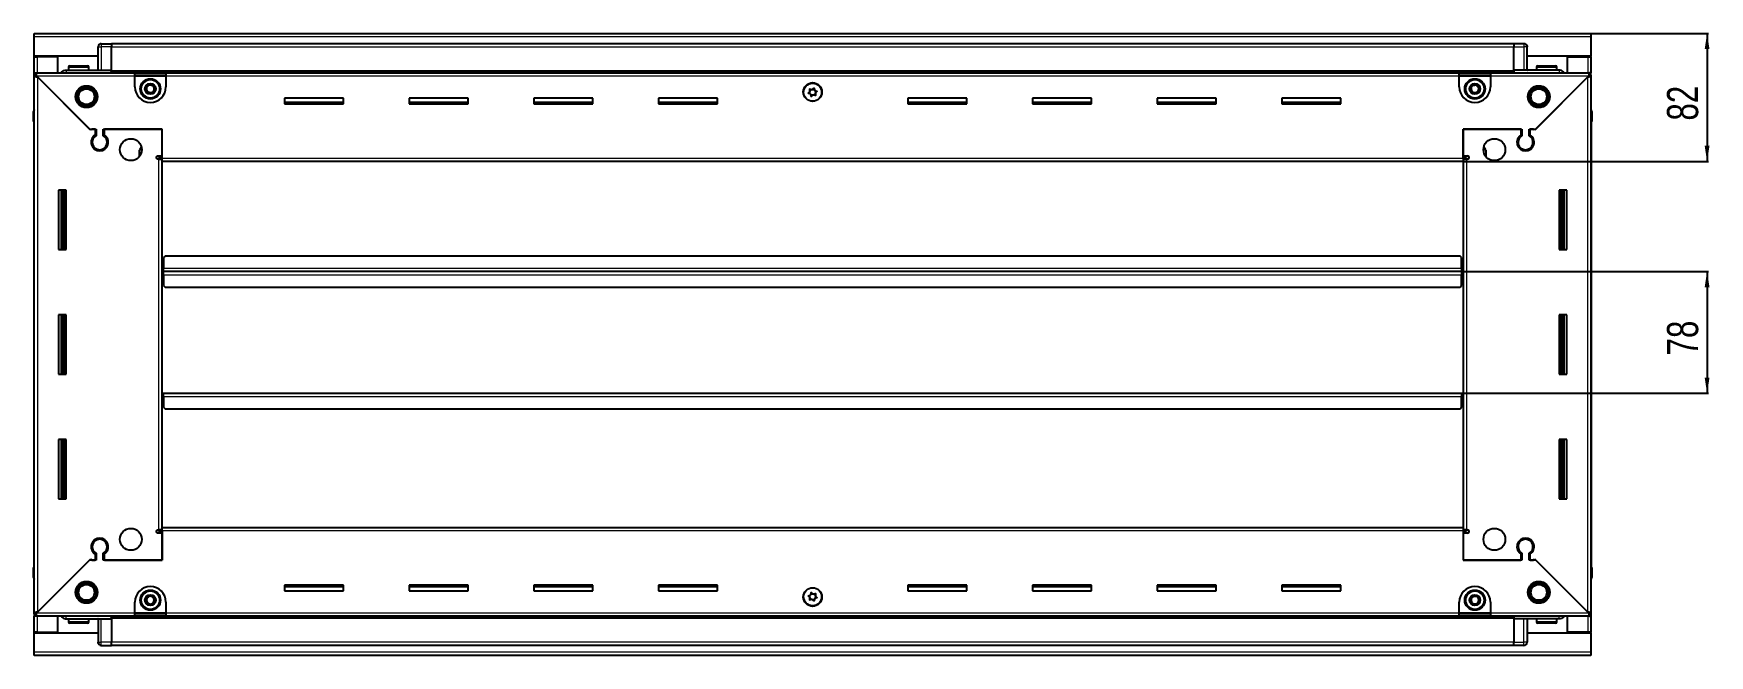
# Model space of a CAD drawing. Header units: millimetres. Extents: x 1415 to 5308, y -619 to 1524.
# Drawn here: x 4233 to 5308, y 977 to 1376 of the extents above; entities that cross this region are included whole.
import ezdxf

# ---------------------------------------------------------------- set-up
doc = ezdxf.new("R2010")
doc.units = ezdxf.units.MM
doc.layers.add('FORMAT', color=7, linetype='Continuous')
doc.styles.add('SLDTEXTSTYLE0', font='TXT', dxfattribs={"width": 0.75})
doc.dimstyles.new('SLDDIMSTYLE0', dxfattribs={"dimtxt": 20, "dimasz": 10, "dimexe": 0, "dimexo": 0.0625, "dimgap": 5, "dimtad": 2, "dimdec": 1, "dimrnd": 1e-09, "dimzin": 12, "dimdsep": 46, "dimtxsty": 'SLDTEXTSTYLE0', "dimsah": 1, "dimcen": 0.09, "dimadec": 0, "dimazin": 3, "dimtfac": 1, "dimtofl": 0, "dimtmove": 0, "dimatfit": 3, "dimfxl": 0, "dimfrac": 2, "dimtolj": 1, "dimtzin": 12, "dimarcsym": 0})

# ---------------------------------------------------------------- blocks, each defined once
blk = doc.blocks.new('_D_6')
at = {"layer": 'FORMAT'}
for p, q in [((5232.2, 1375.8), (5307.7, 1375.8)), ((5306.7, 1375.8), (5306.7, 1293.8)), ((5150.2, 1293.8), (5307.7, 1293.8))]:
    blk.add_line(p, q, dxfattribs=at)
for points in [[(5306.7, 1375.8), (5305.2, 1365.8), (5308.3, 1365.8)], [(5306.7, 1293.8), (5308.3, 1303.8), (5305.2, 1303.8)]]:
    blk.add_solid(points, dxfattribs=at)
at = {"layer": 'FORMAT', "insert": (5281, 1320), "char_height": 20, "attachment_point": 1, "rotation": 90, "style": 'SLDTEXTSTYLE0'}
blk.add_mtext('82', dxfattribs=at)
blk = doc.blocks.new('_D_7')
at = {"layer": 'FORMAT'}
for p, q in [((5149.2, 1223.1), (5307.7, 1223.1)), ((5306.7, 1223.1), (5306.7, 1145.1)), ((5149.2, 1145.1), (5307.7, 1145.1))]:
    blk.add_line(p, q, dxfattribs=at)
for points in [[(5306.7, 1223.1), (5305.2, 1213.1), (5308.3, 1213.1)], [(5306.7, 1145.1), (5308.3, 1155.1), (5305.2, 1155.1)]]:
    blk.add_solid(points, dxfattribs=at)
at = {"layer": 'FORMAT', "insert": (5281, 1169.3), "char_height": 20, "attachment_point": 1, "rotation": 90, "style": 'SLDTEXTSTYLE0'}
blk.add_mtext('78', dxfattribs=at)

msp = doc.modelspace()

# ---------------------------------------------------------------- linework, layer by layer
at = {"color": 7, "linetype": 'Continuous', "lineweight": 25}
for p, q in [((4233.23, 1373.72), (4233.23, 1375.82)), ((4233.23, 1375.82), (5232.23, 1375.82)), ((4233.23, 1361.32), (4233.23, 1373.72)), ((4274.23, 1352.32), (4274.23, 1367.32)), ((4274.91, 1368.82), (4274.91, 1368.82)), ((4276.23, 1369.32), (4282.73, 1369.32)), ((4276.23, 1369.32), (4282.73, 1369.32)), ((4282.73, 1369.32), (4282.73, 1369.32)), ((4282.73, 1369.32), (4282.73, 1369.32)), ((4282.73, 1369.32), (4282.73, 1367.32)), ((5182.73, 1369.17), (4282.73, 1369.17)), ((4282.73, 1352.32), (4282.73, 1367.32)), ((5182.73, 1369.32), (5182.73, 1369.32)), ((5189.23, 1369.32), (5182.73, 1369.32)), ((5189.23, 1369.32), (5182.73, 1369.32)), ((5182.73, 1369.32), (5182.73, 1367.32)), ((5182.73, 1352.32), (5182.73, 1367.32)), ((5191.23, 1367.32), (5191.23, 1367.32)), ((5191.23, 1352.32), (5191.23, 1367.32)), ((5232.23, 1375.82), (5232.23, 1373.72)), ((5232.23, 1373.72), (5232.23, 1361.32)), ((4274.23, 1361.32), (4233.23, 1361.32)), ((4233.23, 1360.82), (4233.23, 1361.32)), ((4233.23, 1360.82), (4235.33, 1360.82)), ((4233.23, 1350.57), (4233.23, 1360.82)), ((4234.73, 1360.82), (4234.73, 1361.32)), ((4248.23, 1360.82), (4235.33, 1360.82)), ((4248.23, 1350.57), (4248.23, 1360.82)), ((5232.23, 1361.32), (5191.23, 1361.32)), ((5217.23, 1350.57), (5217.23, 1360.82)), ((5217.23, 1360.82), (5230.13, 1360.82)), ((5230.13, 1360.82), (5232.23, 1360.82)), ((5230.73, 1360.82), (5230.73, 1361.32)), ((5232.23, 1360.82), (5232.23, 1361.32)), ((5232.23, 1360.82), (5232.23, 1350.57)), ((4233.23, 1349.07), (4233.23, 1350.57)), ((4233.23, 1350.57), (4234.23, 1350.57)), ((4233.23, 1348.57), (4233.23, 1349.07)), ((4233.23, 1349.07), (4234.23, 1349.07)), ((4233.23, 1004.07), (4233.23, 1348.57)), ((4234.73, 1348.57), (4233.23, 1348.57)), ((4234.23, 1350.57), (4297.73, 1350.57)), ((4234.23, 1349.07), (4234.23, 1350.57)), ((4234.83, 1348.47), (4268.73, 1314.57)), ((4269.43, 1313.87), (4235.33, 1347.97)), ((4253.73, 1352.32), (4282.73, 1352.32)), ((4255.23, 1354.22), (4255.23, 1352.32)), ((4256.03, 1355.02), (4267.43, 1355.02)), ((4268.23, 1352.32), (4268.23, 1354.22)), ((4282.66, 1350.57), (4282.73, 1352.29)), ((4282.73, 1352.32), (4282.73, 1351.82)), ((4282.73, 1351.17), (5182.73, 1351.17)), ((4297.73, 1348.47), (4297.73, 1350.57)), ((4297.73, 1350.57), (4317.73, 1350.57)), ((4297.73, 1349.07), (4317.73, 1349.07)), ((4297.73, 1341.57), (4297.73, 1348.47)), ((4317.73, 1350.57), (5147.73, 1350.57)), ((4317.73, 1350.57), (4317.73, 1348.47)), ((4317.73, 1348.47), (4317.73, 1341.57)), ((5147.73, 1348.47), (5147.73, 1350.57)), ((5147.73, 1350.57), (5167.73, 1350.57)), ((5147.73, 1349.07), (5167.73, 1349.07)), ((5147.73, 1341.57), (5147.73, 1348.47)), ((5167.73, 1350.57), (5167.73, 1348.47)), ((5167.73, 1350.57), (5231.23, 1350.57)), ((5167.73, 1348.47), (5167.73, 1341.57)), ((5211.73, 1352.32), (5182.73, 1352.32)), ((5182.73, 1352.32), (5182.73, 1351.82)), ((5182.73, 1352.29), (5182.81, 1350.57)), ((5230.13, 1347.97), (5196.03, 1313.87)), ((5196.73, 1314.57), (5230.63, 1348.47)), ((5197.23, 1354.22), (5197.23, 1352.32)), ((5198.03, 1355.02), (5209.43, 1355.02)), ((5210.23, 1352.32), (5210.23, 1354.22)), ((5230.73, 1348.57), (5232.23, 1348.57)), ((5231.23, 1349.07), (5231.23, 1350.57)), ((5231.23, 1350.57), (5232.23, 1350.57)), ((5231.23, 1349.07), (5232.23, 1349.07)), ((5232.23, 1349.07), (5232.23, 1350.57)), ((5232.23, 1349.07), (5232.23, 1348.57)), ((5232.23, 1348.57), (5232.23, 1004.07)), ((4431.73, 1334.32), (4393.73, 1334.32)), ((4393.73, 1334.32), (4393.73, 1330.82)), ((4431.73, 1330.82), (4431.73, 1334.32)), ((4511.73, 1334.32), (4473.73, 1334.32)), ((4473.73, 1334.32), (4473.73, 1330.82)), ((4511.73, 1330.82), (4511.73, 1334.32)), ((4591.73, 1334.32), (4553.73, 1334.32)), ((4553.73, 1334.32), (4553.73, 1330.82)), ((4591.73, 1330.82), (4591.73, 1334.32)), ((4671.73, 1334.32), (4633.73, 1334.32)), ((4633.73, 1334.32), (4633.73, 1330.82)), ((4671.73, 1330.82), (4671.73, 1334.32)), ((4831.73, 1334.32), (4793.73, 1334.32)), ((4793.73, 1334.32), (4793.73, 1330.82)), ((4831.73, 1330.82), (4831.73, 1334.32)), ((4911.73, 1334.32), (4873.73, 1334.32)), ((4873.73, 1334.32), (4873.73, 1330.82)), ((4911.73, 1330.82), (4911.73, 1334.32)), ((4991.73, 1334.32), (4953.73, 1334.32)), ((4953.73, 1334.32), (4953.73, 1330.82)), ((4991.73, 1330.82), (4991.73, 1334.32)), ((5071.73, 1334.32), (5033.73, 1334.32)), ((5033.73, 1334.32), (5033.73, 1330.82)), ((5071.73, 1330.82), (5071.73, 1334.32)), ((4232.73, 1325.82), (4232.73, 1319.32)), ((4232.73, 1319.32), (4232.73, 1325.82)), ((4431.73, 1331.57), (4393.73, 1331.57)), ((4393.73, 1330.82), (4431.73, 1330.82)), ((4511.73, 1331.57), (4473.73, 1331.57)), ((4473.73, 1330.82), (4511.73, 1330.82)), ((4591.73, 1331.57), (4553.73, 1331.57)), ((4553.73, 1330.82), (4591.73, 1330.82)), ((4671.73, 1331.57), (4633.73, 1331.57)), ((4633.73, 1330.82), (4671.73, 1330.82)), ((4831.73, 1331.57), (4793.73, 1331.57)), ((4793.73, 1330.82), (4831.73, 1330.82)), ((4911.73, 1331.57), (4873.73, 1331.57)), ((4873.73, 1330.82), (4911.73, 1330.82)), ((4991.73, 1331.57), (4953.73, 1331.57)), ((4953.73, 1330.82), (4991.73, 1330.82)), ((5071.73, 1331.57), (5033.73, 1331.57)), ((5033.73, 1330.82), (5071.73, 1330.82)), ((5232.23, 1327.15), (5232.23, 1327.15)), ((5232.73, 1325.82), (5232.73, 1319.32)), ((5232.73, 1319.32), (5232.73, 1325.82)), ((4232.73, 1319.32), (4232.73, 1319.32)), ((4233.23, 1319.32), (4232.73, 1319.32)), ((4232.88, 1319.32), (4232.88, 1033.32)), ((4268.73, 1314.57), (4272.93, 1314.57)), ((4270.13, 1314.57), (4269.43, 1313.87)), ((4272.23, 1314.57), (4270.13, 1314.57)), ((4272.23, 1314.57), (4272.23, 1310.68)), ((4272.93, 1314.57), (4272.93, 1310.29)), ((4277.53, 1314.57), (4315.23, 1314.57)), ((4277.53, 1310.29), (4277.53, 1314.57)), ((4278.23, 1310.68), (4278.23, 1314.57)), ((4315.23, 1314.57), (4278.23, 1314.57)), ((4315.23, 1297.32), (4315.23, 1314.57)), ((4315.23, 1295.92), (4315.23, 1314.57)), ((5150.23, 1314.57), (5150.23, 1297.32)), ((5187.23, 1314.57), (5150.23, 1314.57)), ((5150.23, 1314.57), (5187.93, 1314.57)), ((5150.23, 1295.92), (5150.23, 1314.57)), ((5187.23, 1314.57), (5187.23, 1310.68)), ((5187.93, 1314.57), (5187.93, 1310.29)), ((5192.53, 1314.57), (5196.73, 1314.57)), ((5192.53, 1310.29), (5192.53, 1314.57)), ((5195.33, 1314.57), (5193.23, 1314.57)), ((5193.23, 1310.68), (5193.23, 1314.57)), ((5196.03, 1313.87), (5195.33, 1314.57)), ((5232.23, 1319.32), (5232.73, 1319.32)), ((5232.58, 1033.32), (5232.58, 1319.32)), ((5232.73, 1319.32), (5232.73, 1319.32)), ((5232.73, 1319.32), (5232.73, 1319.32)), ((4273.23, 1301.71), (4273.23, 1300.95)), ((4301.97, 1303.22), (4300.73, 1301.07)), ((5164.73, 1301.07), (5163.49, 1303.22)), ((5192.23, 1301.71), (5192.23, 1300.95)), ((4300.73, 1296.99), (4300.73, 1301.07)), ((4312.38, 1297.32), (4315.23, 1297.32)), ((4313.13, 1295.32), (4312.38, 1295.32)), ((4313.13, 1295.32), (4315.23, 1295.32)), ((4315.23, 1296.32), (4313.23, 1296.32)), ((4313.23, 1296.32), (4313.23, 1295.32)), ((4315.23, 1293.82), (4315.23, 1295.92)), ((4315.23, 1058.82), (4315.23, 1293.82)), ((5150.23, 1293.82), (4315.23, 1293.82)), ((5150.23, 1297.32), (5153.08, 1297.32)), ((5152.23, 1296.32), (5150.23, 1296.32)), ((5150.23, 1295.92), (5150.23, 1293.82)), ((5150.23, 1295.32), (5152.33, 1295.32)), ((5150.23, 1293.82), (5150.23, 1058.82)), ((5152.23, 1295.32), (5152.23, 1296.32)), ((5153.08, 1295.32), (5152.33, 1295.32)), ((5164.73, 1301.07), (5164.73, 1296.99)), ((4253.73, 1275.32), (4248.73, 1275.32)), ((4248.73, 1275.32), (4248.73, 1237.32)), ((4250.88, 1237.32), (4250.88, 1275.32)), ((4252.68, 1237.32), (4252.68, 1275.32)), ((4252.71, 1237.32), (4252.71, 1275.32)), ((4253.73, 1237.32), (4253.73, 1275.32)), ((5211.73, 1275.32), (5211.73, 1237.32)), ((5216.73, 1275.32), (5211.73, 1275.32)), ((5212.76, 1275.32), (5212.76, 1237.32)), ((5212.79, 1275.32), (5212.79, 1237.32)), ((5214.58, 1275.32), (5214.58, 1237.32)), ((5216.73, 1237.32), (5216.73, 1275.32)), ((4248.73, 1237.32), (4253.73, 1237.32)), ((5211.73, 1237.32), (5216.73, 1237.32)), ((4317.23, 1233.07), (4316.23, 1232.07)), ((4316.23, 1232.07), (4316.23, 1225.17)), ((5148.23, 1233.07), (4317.23, 1233.07)), ((5149.23, 1232.07), (5148.23, 1233.07)), ((5149.23, 1225.17), (5149.23, 1232.07)), ((4315.98, 1223.07), (4315.23, 1223.07)), ((4316.23, 1225.92), (4315.98, 1225.92)), ((4315.98, 1225.92), (4315.98, 1223.07)), ((4315.98, 1223.07), (4315.98, 1220.22)), ((4315.98, 1220.22), (4316.23, 1220.22)), ((4316.23, 1223.07), (4316.23, 1225.17)), ((4316.23, 1220.97), (4316.23, 1223.07)), ((5149.23, 1223.07), (4316.23, 1223.07)), ((4316.23, 1220.97), (4316.23, 1214.07)), ((5149.48, 1225.92), (5149.23, 1225.92)), ((5149.23, 1225.17), (5149.23, 1223.07)), ((5149.23, 1223.07), (5149.23, 1220.97)), ((5149.23, 1214.07), (5149.23, 1220.97)), ((5149.23, 1220.22), (5149.48, 1220.22)), ((5149.48, 1223.07), (5149.48, 1225.92)), ((5149.48, 1220.22), (5149.48, 1223.07)), ((5150.23, 1223.07), (5149.48, 1223.07)), ((4316.23, 1214.07), (4317.23, 1213.07)), ((4317.23, 1213.07), (5148.23, 1213.07)), ((5148.23, 1213.07), (5149.23, 1214.07)), ((4253.73, 1195.32), (4248.73, 1195.32)), ((4248.73, 1195.32), (4248.73, 1157.32)), ((4250.88, 1157.32), (4250.88, 1195.32)), ((4252.68, 1157.32), (4252.68, 1195.32)), ((4252.71, 1157.32), (4252.71, 1195.32)), ((4253.73, 1157.32), (4253.73, 1195.32)), ((5211.73, 1195.32), (5211.73, 1157.32)), ((5216.73, 1195.32), (5211.73, 1195.32)), ((5212.76, 1195.32), (5212.76, 1157.32)), ((5212.79, 1195.32), (5212.79, 1157.32)), ((5214.58, 1195.32), (5214.58, 1157.32)), ((5216.73, 1157.32), (5216.73, 1195.32)), ((4248.73, 1157.32), (4253.73, 1157.32)), ((5211.73, 1157.32), (5216.73, 1157.32)), ((4315.23, 1145.12), (4315.98, 1145.12)), ((4315.98, 1145.12), (4315.98, 1142.27)), ((4315.98, 1142.27), (4316.23, 1142.27)), ((4316.23, 1145.12), (5149.23, 1145.12)), ((4316.23, 1143.02), (4316.23, 1145.12)), ((4316.23, 1143.02), (4316.23, 1136.12)), ((5149.23, 1145.12), (5149.23, 1143.02)), ((5149.23, 1136.12), (5149.23, 1143.02)), ((5149.23, 1142.27), (5149.48, 1142.27)), ((5149.48, 1142.27), (5149.48, 1145.12)), ((5149.48, 1145.12), (5150.23, 1145.12)), ((4316.23, 1136.12), (4317.23, 1135.12)), ((4317.23, 1135.12), (5148.23, 1135.12)), ((5148.23, 1135.12), (5149.23, 1136.12)), ((4253.73, 1115.32), (4248.73, 1115.32)), ((4248.73, 1115.32), (4248.73, 1077.32)), ((4250.88, 1077.32), (4250.88, 1115.32)), ((4252.68, 1077.32), (4252.68, 1115.32)), ((4252.71, 1077.32), (4252.71, 1115.32)), ((4253.73, 1077.32), (4253.73, 1115.32)), ((5211.73, 1115.32), (5211.73, 1077.32)), ((5216.73, 1115.32), (5211.73, 1115.32)), ((5212.76, 1115.32), (5212.76, 1077.32)), ((5212.79, 1115.32), (5212.79, 1077.32)), ((5214.58, 1115.32), (5214.58, 1077.32)), ((5216.73, 1077.32), (5216.73, 1115.32)), ((4248.73, 1077.32), (4253.73, 1077.32)), ((5211.73, 1077.32), (5216.73, 1077.32)), ((4312.38, 1057.32), (4313.13, 1057.32)), ((4315.23, 1055.32), (4312.38, 1055.32)), ((4315.23, 1057.32), (4313.13, 1057.32)), ((4313.23, 1057.32), (4313.23, 1056.32)), ((4313.23, 1056.32), (4315.23, 1056.32)), ((4315.23, 1056.72), (4315.23, 1058.82)), ((4315.23, 1058.82), (5150.23, 1058.82)), ((4315.23, 1056.72), (4315.23, 1038.07)), ((4315.23, 1038.07), (4315.23, 1055.32)), ((5150.23, 1058.82), (5150.23, 1056.72)), ((5152.33, 1057.32), (5150.23, 1057.32)), ((5150.23, 1056.72), (5150.23, 1038.07)), ((5150.23, 1056.32), (5152.23, 1056.32)), ((5150.23, 1055.32), (5150.23, 1038.07)), ((5153.08, 1055.32), (5150.23, 1055.32)), ((5152.23, 1056.32), (5152.23, 1057.32)), ((5152.33, 1057.32), (5153.08, 1057.32)), ((4273.23, 1051.7), (4273.23, 1050.94)), ((5192.23, 1051.7), (5192.23, 1050.94)), ((4232.73, 1033.32), (4232.73, 1033.32)), ((4232.73, 1026.82), (4232.73, 1033.32)), ((4232.73, 1033.32), (4232.73, 1033.32)), ((4232.73, 1033.32), (4232.73, 1026.82)), ((4233.23, 1033.32), (4232.73, 1033.32)), ((4268.73, 1038.07), (4234.83, 1004.17)), ((4235.33, 1004.67), (4269.43, 1038.77)), ((4272.93, 1038.07), (4268.73, 1038.07)), ((4269.43, 1038.77), (4270.13, 1038.07)), ((4270.13, 1038.07), (4272.23, 1038.07)), ((4272.23, 1041.96), (4272.23, 1038.07)), ((4272.93, 1042.36), (4272.93, 1038.07)), ((4277.53, 1038.07), (4277.53, 1042.36)), ((4315.23, 1038.07), (4277.53, 1038.07)), ((4278.23, 1038.07), (4278.23, 1041.96)), ((4278.23, 1038.07), (4315.23, 1038.07)), ((5150.23, 1038.07), (5187.23, 1038.07)), ((5187.93, 1038.07), (5150.23, 1038.07)), ((5187.23, 1041.96), (5187.23, 1038.07)), ((5187.93, 1042.36), (5187.93, 1038.07)), ((5192.53, 1038.07), (5192.53, 1042.36)), ((5196.73, 1038.07), (5192.53, 1038.07)), ((5193.23, 1038.07), (5193.23, 1041.96)), ((5193.23, 1038.07), (5195.33, 1038.07)), ((5195.33, 1038.07), (5196.03, 1038.77)), ((5196.03, 1038.77), (5230.13, 1004.67)), ((5230.63, 1004.17), (5196.73, 1038.07)), ((5232.23, 1033.32), (5232.73, 1033.32)), ((5232.73, 1033.32), (5232.73, 1033.32)), ((5232.73, 1026.82), (5232.73, 1033.32)), ((5232.73, 1033.32), (5232.73, 1026.82)), ((4233.23, 1025.5), (4233.23, 1025.5)), ((4431.73, 1021.82), (4393.73, 1021.82)), ((4393.73, 1021.82), (4393.73, 1018.32)), ((4431.73, 1018.32), (4431.73, 1021.82)), ((4511.73, 1021.82), (4473.73, 1021.82)), ((4473.73, 1021.82), (4473.73, 1018.32)), ((4511.73, 1018.32), (4511.73, 1021.82)), ((4591.73, 1021.82), (4553.73, 1021.82)), ((4553.73, 1021.82), (4553.73, 1018.32)), ((4591.73, 1018.32), (4591.73, 1021.82)), ((4671.73, 1021.82), (4633.73, 1021.82)), ((4633.73, 1021.82), (4633.73, 1018.32)), ((4671.73, 1018.32), (4671.73, 1021.82)), ((4831.73, 1021.82), (4793.73, 1021.82)), ((4793.73, 1021.82), (4793.73, 1018.32)), ((4831.73, 1018.32), (4831.73, 1021.82)), ((4911.73, 1021.82), (4873.73, 1021.82)), ((4873.73, 1021.82), (4873.73, 1018.32)), ((4911.73, 1018.32), (4911.73, 1021.82)), ((4991.73, 1021.82), (4953.73, 1021.82)), ((4953.73, 1021.82), (4953.73, 1018.32)), ((4991.73, 1018.32), (4991.73, 1021.82)), ((5071.73, 1021.82), (5033.73, 1021.82)), ((5033.73, 1021.82), (5033.73, 1018.32)), ((5071.73, 1018.32), (5071.73, 1021.82)), ((4297.73, 1004.17), (4297.73, 1011.07)), ((4317.73, 1011.07), (4317.73, 1004.17)), ((4393.73, 1021.07), (4431.73, 1021.07)), ((4393.73, 1018.32), (4431.73, 1018.32)), ((4473.73, 1021.07), (4511.73, 1021.07)), ((4473.73, 1018.32), (4511.73, 1018.32)), ((4553.73, 1021.07), (4591.73, 1021.07)), ((4553.73, 1018.32), (4591.73, 1018.32)), ((4633.73, 1021.07), (4671.73, 1021.07)), ((4633.73, 1018.32), (4671.73, 1018.32)), ((4793.73, 1021.07), (4831.73, 1021.07)), ((4793.73, 1018.32), (4831.73, 1018.32)), ((4873.73, 1021.07), (4911.73, 1021.07)), ((4873.73, 1018.32), (4911.73, 1018.32)), ((4953.73, 1021.07), (4991.73, 1021.07)), ((4953.73, 1018.32), (4991.73, 1018.32)), ((5033.73, 1021.07), (5071.73, 1021.07)), ((5033.73, 1018.32), (5071.73, 1018.32)), ((5147.73, 1004.17), (5147.73, 1011.07)), ((5167.73, 1011.07), (5167.73, 1004.17)), ((4233.23, 1003.57), (4233.23, 1004.07)), ((4234.73, 1004.07), (4233.23, 1004.07)), ((4233.23, 1003.57), (4233.23, 1002.07)), ((4234.23, 1003.57), (4233.23, 1003.57)), ((4233.23, 991.82), (4233.23, 1002.07)), ((4234.23, 1002.07), (4233.23, 1002.07)), ((4234.23, 1003.57), (4234.23, 1002.07)), ((4297.73, 1002.07), (4234.23, 1002.07)), ((4248.23, 991.82), (4248.23, 1002.07)), ((4253.73, 1000.32), (4282.73, 1000.32)), ((4255.23, 1000.32), (4255.23, 998.42)), ((4268.23, 998.42), (4268.23, 1000.32)), ((4274.23, 1000.32), (4274.23, 985.32)), ((4282.73, 1000.36), (4282.66, 1002.07)), ((5182.73, 1001.47), (4282.73, 1001.47)), ((4282.73, 1000.32), (4282.73, 1000.82)), ((4282.73, 1000.32), (4282.73, 985.32)), ((4297.73, 1002.07), (4297.73, 1004.17)), ((4317.73, 1003.57), (4297.73, 1003.57)), ((4317.73, 1002.07), (4297.73, 1002.07)), ((4317.73, 1004.17), (4317.73, 1002.07)), ((5147.73, 1002.07), (4317.73, 1002.07)), ((5147.73, 1002.07), (5147.73, 1004.17)), ((5167.73, 1003.57), (5147.73, 1003.57)), ((5167.73, 1002.07), (5147.73, 1002.07)), ((5167.73, 1004.17), (5167.73, 1002.07)), ((5231.23, 1002.07), (5167.73, 1002.07)), ((5182.81, 1002.07), (5182.73, 1000.36)), ((5182.73, 1000.32), (5182.73, 1000.82)), ((5211.73, 1000.32), (5182.73, 1000.32)), ((5182.73, 1000.32), (5182.73, 985.32)), ((5191.23, 1000.32), (5191.23, 985.32)), ((5197.23, 1000.32), (5197.23, 998.42)), ((5210.23, 998.42), (5210.23, 1000.32)), ((5217.23, 991.82), (5217.23, 1002.07)), ((5230.73, 1004.07), (5232.23, 1004.07)), ((5231.23, 1003.57), (5231.23, 1002.07)), ((5232.23, 1003.57), (5231.23, 1003.57)), ((5232.23, 1002.07), (5231.23, 1002.07)), ((5232.23, 1004.07), (5232.23, 1003.57)), ((5232.23, 1003.57), (5232.23, 1002.07)), ((5232.23, 1002.07), (5232.23, 991.82)), ((4235.33, 991.82), (4233.23, 991.82)), ((4233.23, 991.32), (4233.23, 991.82)), ((4233.23, 991.32), (4274.23, 991.32)), ((4233.23, 978.92), (4233.23, 991.32)), ((4234.73, 991.32), (4234.73, 991.82)), ((4235.33, 991.82), (4248.23, 991.82)), ((4259.81, 997.62), (4256.03, 997.62)), ((4267.43, 997.62), (4259.81, 997.62)), ((5191.23, 991.32), (5232.23, 991.32)), ((5205.03, 997.62), (5198.03, 997.62)), ((5209.43, 997.62), (5205.03, 997.62)), ((5230.13, 991.82), (5217.23, 991.82)), ((5232.23, 991.82), (5230.13, 991.82)), ((5230.73, 991.32), (5230.73, 991.82)), ((5232.23, 991.32), (5232.23, 991.82)), ((5232.23, 991.32), (5232.23, 978.92)), ((4233.23, 976.82), (4233.23, 978.92)), ((4274.23, 985.32), (4274.23, 985.32)), ((4276.23, 983.32), (4282.73, 983.32)), ((4276.23, 983.32), (4282.73, 983.32)), ((4282.73, 983.32), (4282.73, 985.32)), ((4282.73, 983.47), (5182.73, 983.47)), ((4282.73, 983.32), (4282.73, 983.32)), ((5182.73, 983.32), (5182.73, 985.32)), ((5182.73, 983.32), (5182.73, 983.32)), ((5189.23, 983.32), (5182.73, 983.32)), ((5182.73, 983.32), (5182.73, 983.32)), ((5189.23, 983.32), (5182.73, 983.32)), ((5190.56, 983.82), (5190.56, 983.82)), ((5232.23, 978.92), (5232.23, 976.82)), ((5232.23, 976.82), (4233.23, 976.82))]:
    msp.add_line(p, q, dxfattribs=at)
at = {"color": 8, "linetype": 'Continuous', "lineweight": 18}
for p, q in [((5232.23, 1373.72), (4233.23, 1373.72)), ((4274.23, 1367.32), (4276.23, 1367.32)), ((4276.23, 1369.32), (4276.23, 1367.32)), ((4276.23, 1367.32), (4276.23, 1352.32)), ((4282.73, 1367.32), (4276.23, 1367.32)), ((5182.73, 1367.17), (4282.73, 1367.17)), ((5182.73, 1367.32), (5189.23, 1367.32)), ((5189.23, 1369.32), (5189.23, 1367.32)), ((5191.23, 1367.32), (5189.23, 1367.32)), ((5189.23, 1367.32), (5189.23, 1352.32)), ((4235.33, 1360.82), (4235.33, 1361.32)), ((4235.33, 1350.57), (4235.33, 1360.82)), ((5230.13, 1361.32), (5230.13, 1360.82)), ((5230.13, 1360.82), (5230.13, 1350.57)), ((4297.73, 1348.47), (4234.83, 1348.47)), ((4235.33, 1347.97), (4235.33, 1004.67)), ((4255.23, 1354.22), (4268.23, 1354.22)), ((5182.73, 1351.82), (4282.73, 1351.82)), ((5182.73, 1350.59), (4282.73, 1350.59)), ((4297.73, 1348.47), (4317.73, 1348.47)), ((5147.73, 1348.47), (4317.73, 1348.47)), ((5147.73, 1348.47), (5167.73, 1348.47)), ((5230.63, 1348.47), (5167.73, 1348.47)), ((5197.23, 1354.22), (5210.23, 1354.22)), ((5230.13, 1004.67), (5230.13, 1347.97)), ((4233.23, 1325.82), (4232.73, 1325.82)), ((5232.23, 1325.82), (5232.73, 1325.82)), ((4313.13, 1057.32), (4313.13, 1295.32)), ((4315.23, 1295.92), (5150.23, 1295.92)), ((5152.33, 1295.32), (5152.33, 1057.32)), ((4250.23, 1275.32), (4250.23, 1237.32)), ((4251.47, 1275.32), (4251.47, 1237.32)), ((5214, 1237.32), (5214, 1275.32)), ((5215.23, 1237.32), (5215.23, 1275.32)), ((5149.23, 1225.17), (4316.23, 1225.17)), ((4316.23, 1220.97), (5149.23, 1220.97)), ((4250.23, 1195.32), (4250.23, 1157.32)), ((4251.47, 1195.32), (4251.47, 1157.32)), ((5214, 1157.32), (5214, 1195.32)), ((5215.23, 1157.32), (5215.23, 1195.32)), ((4316.23, 1143.02), (5149.23, 1143.02)), ((4250.23, 1115.32), (4250.23, 1077.32)), ((4251.47, 1115.32), (4251.47, 1077.32)), ((5214, 1077.32), (5214, 1115.32)), ((5215.23, 1077.32), (5215.23, 1115.32)), ((5150.23, 1056.72), (4315.23, 1056.72)), ((4233.23, 1026.82), (4232.73, 1026.82)), ((5232.23, 1026.82), (5232.73, 1026.82)), ((4234.83, 1004.17), (4297.73, 1004.17)), ((4235.33, 991.82), (4235.33, 1002.07)), ((4276.23, 985.32), (4276.23, 1000.32)), ((4282.73, 1002.06), (5182.73, 1002.06)), ((4282.73, 1000.82), (5182.73, 1000.82)), ((4317.73, 1004.17), (4297.73, 1004.17)), ((4317.73, 1004.17), (5147.73, 1004.17)), ((5167.73, 1004.17), (5147.73, 1004.17)), ((5167.73, 1004.17), (5230.63, 1004.17)), ((5189.23, 985.32), (5189.23, 1000.32)), ((5230.13, 1002.07), (5230.13, 991.82)), ((4235.33, 991.32), (4235.33, 991.82)), ((4259.54, 998.42), (4255.23, 998.42)), ((4268.23, 998.42), (4259.54, 998.42)), ((5205.21, 998.42), (5197.23, 998.42)), ((5210.23, 998.42), (5205.21, 998.42)), ((5230.13, 991.82), (5230.13, 991.32)), ((5232.23, 978.92), (4233.23, 978.92)), ((4274.23, 985.32), (4276.23, 985.32)), ((4276.23, 983.32), (4276.23, 985.32)), ((4282.73, 985.32), (4276.23, 985.32)), ((4282.73, 985.47), (5182.73, 985.47)), ((5182.73, 985.32), (5189.23, 985.32)), ((5191.23, 985.32), (5189.23, 985.32)), ((5189.23, 983.32), (5189.23, 985.32))]:
    msp.add_line(p, q, dxfattribs=at)
at = {"color": 7, "linetype": 'Continuous', "lineweight": 25, "flags": 128}
for points in [[(5191.09, 1368.08), (5191.2, 1367.71), (5191.23, 1367.32)], [(4274.38, 984.57), (4274.27, 984.93), (4274.23, 985.32)]]:
    msp.add_lwpolyline(points, dxfattribs=at)
at = {"color": 7, "linetype": 'Continuous', "lineweight": 25}
for centre, radius in [((4307.73, 1340.32), 6.5), ((5157.73, 1340.32), 6.5), ((4266.73, 1335.32), 7), ((4266.73, 1335.32), 6.02), ((4266.73, 1335.32), 5.1), ((4307.73, 1340.32), 3.46), ((4732.73, 1338.32), 6), ((4732.73, 1338.17), 5.79), ((4732.73, 1338.17), 1.85), ((5157.73, 1340.32), 3.46), ((5198.73, 1335.32), 7), ((5198.73, 1335.32), 6.03), ((5198.73, 1335.32), 5.1), ((4295.23, 1301.32), 7), ((5170.23, 1301.32), 7), ((4295.23, 1051.32), 7), ((5170.23, 1051.32), 7), ((4266.73, 1017.32), 7), ((4266.73, 1017.32), 6.03), ((4266.73, 1017.32), 5.1), ((5198.73, 1017.32), 7), ((5198.73, 1017.32), 6.03), ((5198.73, 1017.32), 5.1), ((4307.73, 1012.32), 6.5), ((4307.73, 1012.32), 3.46), ((4732.73, 1014.32), 6), ((4732.73, 1014.47), 5.78), ((4732.73, 1014.47), 1.85), ((5157.73, 1012.32), 6.5), ((5157.73, 1012.32), 3.46)]:
    msp.add_circle(centre, radius, dxfattribs=at)
at = {"color": 8, "linetype": 'Continuous', "lineweight": 18}
for centre in [(4307.73, 1340.32), (5157.73, 1340.32), (4307.73, 1012.32), (5157.73, 1012.32)]:
    msp.add_circle(centre, 5.7, dxfattribs=at)
at = {"color": 7, "linetype": 'Continuous', "lineweight": 25}
for centre, radius, start, end in [((4276.23, 1367.32), 2, 90, 180), ((4276.23, 1367.32), 2, 123.94202, 131.40962), ((4276.23, 1367.32), 2, 90, 108.58003), ((5189.23, 1367.32), 2, 0, 90), ((4256.03, 1354.22), 0.8, 90, 180), ((4267.43, 1354.22), 0.8, 0, 90), ((4274.03, 1352.52), 0.2, 270, 0), ((5191.43, 1352.52), 0.2, 180, 270), ((5198.03, 1354.22), 0.8, 90, 180), ((5209.43, 1354.22), 0.8, 0, 90), ((4307.73, 1341.57), 10, 180, 270), ((4307.73, 1340.32), 2.5, 134.01559, 194.01559), ((4307.73, 1340.32), 2.5, 194.01559, 254.01559), ((4307.73, 1340.32), 2.5, 74.01559, 134.01559), ((4307.73, 1340.32), 2.5, 254.01559, 314.01559), ((4307.73, 1341.57), 10, 270, 0), ((4307.73, 1340.32), 2.5, 14.01559, 74.01559), ((4307.73, 1340.32), 2.5, 314.01559, 14.01559), ((5157.73, 1341.57), 10, 180, 270), ((5157.73, 1340.32), 2.5, 160.11158, 220.11158), ((5157.73, 1340.32), 2.5, 100.11158, 160.11158), ((5157.73, 1340.32), 2.5, 220.11158, 280.11158), ((5157.73, 1340.32), 2.5, 40.11158, 100.11158), ((5157.73, 1341.57), 10, 270, 0), ((5157.73, 1340.32), 2.5, 280.11158, 340.11158), ((5157.73, 1340.32), 2.5, 340.11158, 40.11158), ((4234.73, 1325.82), 2, 138.59038, 180), ((5230.73, 1325.82), 2, 0, 41.39416), ((4275.23, 1306.07), 5.5, 123.05573, 56.94427), ((4275.23, 1306.07), 4.8, 118.63099, 61.36901), ((5190.23, 1306.07), 5.5, 123.05573, 56.94427), ((5190.23, 1306.07), 4.8, 118.63099, 61.36901), ((4312.38, 1296.32), 1, 90, 270), ((5153.08, 1296.32), 1, 270, 90), ((4312.38, 1056.32), 1, 90, 270), ((5153.08, 1056.32), 1, 270, 90), ((4275.23, 1046.57), 5.5, 303.05573, 236.94427), ((4275.23, 1046.57), 4.8, 298.63099, 241.36901), ((5190.23, 1046.57), 5.5, 303.05573, 236.94427), ((5190.23, 1046.57), 4.8, 298.63099, 241.36901), ((4234.73, 1026.82), 2, 180, 221.39416), ((5230.73, 1026.82), 2, 318.57492, 0), ((5230.73, 1026.82), 2, 318.59038, 0), ((4307.73, 1011.07), 10, 90, 180), ((4307.73, 1012.32), 2.5, 127.47401, 187.47401), ((4307.73, 1012.32), 2.5, 187.47401, 247.47401), ((4307.73, 1012.32), 2.5, 67.47401, 127.47401), ((4307.73, 1011.07), 10, 0, 90), ((4307.73, 1012.32), 2.5, 7.47401, 67.47401), ((4307.73, 1012.32), 2.5, 307.47401, 7.47401), ((5157.73, 1011.07), 10, 90, 180), ((5157.73, 1012.32), 2.5, 147.04236, 207.04236), ((5157.73, 1012.32), 2.5, 207.04236, 267.04236), ((5157.73, 1012.32), 2.5, 87.04236, 147.04236), ((5157.73, 1011.07), 10, 0, 90), ((5157.73, 1012.32), 2.5, 27.04236, 87.04236), ((5157.73, 1012.32), 2.5, 327.04236, 27.04236), ((4274.03, 1000.12), 0.2, 0, 90), ((4307.73, 1012.32), 2.5, 247.47401, 307.47401), ((5157.73, 1012.32), 2.5, 267.04236, 327.04236), ((5191.43, 1000.12), 0.2, 90, 180), ((4256.03, 998.42), 0.8, 180, 270), ((4267.43, 998.42), 0.8, 270, 0), ((5198.03, 998.42), 0.8, 180, 270), ((5209.43, 998.42), 0.8, 270, 0), ((4276.23, 985.32), 2, 180, 270), ((5189.23, 985.32), 2, 270, 0)]:
    msp.add_arc(centre, radius, start, end, dxfattribs=at)
for points, knots in [([(4233.23, 1348.57), (4233.26, 1348.53), (4233.31, 1348.44), (4233.71, 1348.3), (4234.26, 1348.17), (4234.84, 1348.06), (4235.21, 1348), (4235.33, 1347.97)], [0, 0, 0, 0, 0.2302553, 0.4485219, 0.6667858, 0.8850496, 1, 1, 1, 1]), ([(4234.83, 1348.47), (4234.79, 1348.73), (4234.7, 1349.22), (4234.56, 1349.86), (4234.43, 1350.33), (4234.32, 1350.55), (4234.26, 1350.57), (4234.23, 1350.57)], [0, 0, 0, 0, 0.2302553, 0.4485219, 0.6667858, 0.8850496, 1, 1, 1, 1]), ([(4250.52, 1350.57), (4250.64, 1350.77), (4251.03, 1351.42), (4252.18, 1352.13), (4253.22, 1352.26), (4253.73, 1352.32)], [0, 0, 0, 0, 0.18224985, 0.59112493, 1, 1, 1, 1]), ([(4282.73, 1352.32), (4282.73, 1352.29), (4282.73, 1352.21), (4282.73, 1351.59), (4282.73, 1351.03), (4282.73, 1350.66), (4282.73, 1350.65)], [0, 0, 0, 0, 0.3302662, 0.6605324, 0.9907986, 1, 1, 1, 1]), ([(5182.73, 1352.32), (5182.73, 1352.29), (5182.73, 1352.21), (5182.73, 1351.59), (5182.73, 1351.03), (5182.73, 1350.66), (5182.73, 1350.65)], [0, 0, 0, 0, 0.3302662, 0.66053239, 0.99079859, 1, 1, 1, 1]), ([(5214.95, 1350.57), (5214.83, 1350.77), (5214.44, 1351.42), (5213.29, 1352.13), (5212.25, 1352.26), (5211.73, 1352.32)], [0, 0, 0, 0, 0.1822499, 0.5911249, 1, 1, 1, 1]), ([(5230.13, 1347.97), (5230.39, 1348.02), (5230.88, 1348.11), (5231.52, 1348.24), (5231.99, 1348.37), (5232.21, 1348.48), (5232.23, 1348.55), (5232.23, 1348.57)], [0, 0, 0, 0, 0.2302553, 0.4485219, 0.6667858, 0.8850496, 1, 1, 1, 1]), ([(5231.23, 1350.57), (5231.19, 1350.55), (5231.1, 1350.49), (5230.96, 1350.1), (5230.83, 1349.54), (5230.72, 1348.96), (5230.66, 1348.6), (5230.63, 1348.47)], [0, 0, 0, 0, 0.23025534, 0.4485219, 0.6667858, 0.88504963, 1, 1, 1, 1]), ([(4304.96, 1341.12), (4305.33, 1341.48), (4306.02, 1342.15), (4306.71, 1342.81), (4307.03, 1343.12)], [0, 0, 0, 0, 0.53468586, 1, 1, 1, 1]), ([(4305.66, 1338.32), (4305.57, 1338.65), (4305.37, 1339.45), (4305.13, 1340.42), (4304.99, 1341), (4304.96, 1341.12)], [0, 0, 0, 0, 0.3629006, 0.8668753, 1, 1, 1, 1]), ([(4308.43, 1337.52), (4307.94, 1337.66), (4307.01, 1337.93), (4306.09, 1338.19), (4305.66, 1338.32)], [0, 0, 0, 0, 0.5346859, 1, 1, 1, 1]), ([(4307.03, 1343.12), (4307.53, 1342.98), (4308.46, 1342.72), (4309.38, 1342.45), (4309.81, 1342.33)], [0, 0, 0, 0, 0.5346859, 1, 1, 1, 1]), ([(4310.51, 1339.53), (4310.14, 1339.17), (4309.44, 1338.5), (4308.75, 1337.83), (4308.43, 1337.52)], [0, 0, 0, 0, 0.5346859, 1, 1, 1, 1]), ([(4309.81, 1342.33), (4309.84, 1342.21), (4309.98, 1341.63), (4310.23, 1340.66), (4310.43, 1339.86), (4310.51, 1339.53)], [0, 0, 0, 0, 0.13312467, 0.63709944, 1, 1, 1, 1]), ([(4730.85, 1340.24), (4730.84, 1340.23), (4730.82, 1340.21), (4730.82, 1340.15), (4730.83, 1340.01), (4730.92, 1339.64), (4731.06, 1339.11), (4730.89, 1338.5), (4730.54, 1338.13), (4730.23, 1337.88), (4730.06, 1337.72), (4730.01, 1337.64), (4729.99, 1337.6), (4730, 1337.57), (4730.02, 1337.54), (4730.07, 1337.49), (4730.32, 1337.39), (4730.78, 1337.29), (4731.42, 1336.98), (4731.67, 1336.31), (4731.73, 1335.84), (4731.81, 1335.58), (4731.85, 1335.53), (4731.87, 1335.51), (4731.9, 1335.5), (4731.94, 1335.51), (4731.98, 1335.52), (4732.05, 1335.57), (4732.22, 1335.72), (4732.49, 1335.99), (4732.89, 1336.31), (4733.51, 1336.42), (4734.02, 1336.23), (4734.39, 1336.1), (4734.54, 1336.07), (4734.59, 1336.09), (4734.62, 1336.1), (4734.64, 1336.13), (4734.65, 1336.19), (4734.64, 1336.34), (4734.54, 1336.71), (4734.41, 1337.23), (4734.57, 1337.84), (4734.93, 1338.21), (4735.23, 1338.46), (4735.41, 1338.63), (4735.46, 1338.71), (4735.47, 1338.75), (4735.47, 1338.78), (4735.45, 1338.81), (4735.4, 1338.85), (4735.15, 1338.95), (4734.69, 1339.06), (4734.05, 1339.37), (4733.79, 1340.03), (4733.74, 1340.51), (4733.66, 1340.76), (4733.62, 1340.82), (4733.59, 1340.84), (4733.56, 1340.85), (4733.53, 1340.84), (4733.49, 1340.82), (4733.42, 1340.78), (4733.25, 1340.63), (4732.98, 1340.36), (4732.58, 1340.04), (4731.95, 1339.93), (4731.45, 1340.11), (4731.08, 1340.25), (4730.93, 1340.27), (4730.87, 1340.26), (4730.86, 1340.25), (4730.85, 1340.24)], [0, 0, 0, 0, 0.0020087, 0.00442, 0.0093647, 0.0255282, 0.0677053, 0.0957862, 0.1246456, 0.1503415, 0.1605194, 0.1633943, 0.1656965, 0.1672448, 0.1688741, 0.1707699, 0.1786058, 0.2119941, 0.2499945, 0.2879948, 0.3213831, 0.329219, 0.3311148, 0.3327441, 0.3342924, 0.3362166, 0.3385353, 0.3413178, 0.349662, 0.3753578, 0.4042173, 0.4322982, 0.4744753, 0.4906388, 0.4966691, 0.49844, 0.5, 0.5020087, 0.50442, 0.5093647, 0.5255282, 0.5677053, 0.5957862, 0.6246456, 0.6503415, 0.6605194, 0.6633943, 0.6656965, 0.6672448, 0.6688741, 0.6707699, 0.6786058, 0.7119941, 0.7499945, 0.7879948, 0.8213831, 0.829219, 0.8311148, 0.8327441, 0.8342924, 0.8362166, 0.8385353, 0.8413178, 0.849662, 0.8753578, 0.9042173, 0.9322982, 0.9744753, 0.9906388, 0.9966691, 0.99844, 1, 1, 1, 1]), ([(5154.89, 1339.82), (5154.93, 1339.93), (5155.14, 1340.5), (5155.48, 1341.43), (5155.76, 1342.21), (5155.87, 1342.53)], [0, 0, 0, 0, 0.1331247, 0.6370994, 1, 1, 1, 1]), ([(5156.75, 1337.61), (5156.42, 1338), (5155.8, 1338.74), (5155.18, 1339.48), (5154.89, 1339.82)], [0, 0, 0, 0, 0.53468586, 1, 1, 1, 1]), ([(5155.87, 1342.53), (5156.38, 1342.62), (5157.33, 1342.79), (5158.28, 1342.96), (5158.72, 1343.04)], [0, 0, 0, 0, 0.5346859, 1, 1, 1, 1]), ([(5159.59, 1338.12), (5159.09, 1338.03), (5158.14, 1337.86), (5157.19, 1337.69), (5156.75, 1337.61)], [0, 0, 0, 0, 0.5346859, 1, 1, 1, 1]), ([(5158.72, 1343.04), (5159.05, 1342.64), (5159.67, 1341.91), (5160.29, 1341.17), (5160.58, 1340.83)], [0, 0, 0, 0, 0.5346859, 1, 1, 1, 1]), ([(5160.58, 1340.83), (5160.46, 1340.51), (5160.18, 1339.73), (5159.84, 1338.8), (5159.64, 1338.23), (5159.59, 1338.12)], [0, 0, 0, 0, 0.3629006, 0.8668753, 1, 1, 1, 1]), ([(4305.07, 1013.43), (4305.17, 1013.51), (4305.64, 1013.87), (4306.43, 1014.48), (4307.08, 1014.98), (4307.36, 1015.19)], [0, 0, 0, 0, 0.1331247, 0.6370994, 1, 1, 1, 1]), ([(4305.44, 1010.57), (4305.38, 1011.08), (4305.25, 1012.03), (4305.13, 1012.99), (4305.07, 1013.43)], [0, 0, 0, 0, 0.5346859, 1, 1, 1, 1]), ([(4307.36, 1015.19), (4307.83, 1014.99), (4308.73, 1014.62), (4309.61, 1014.25), (4310.02, 1014.08)], [0, 0, 0, 0, 0.5346859, 1, 1, 1, 1]), ([(4310.4, 1011.22), (4310.13, 1011.01), (4309.47, 1010.51), (4308.68, 1009.9), (4308.21, 1009.54), (4308.11, 1009.46)], [0, 0, 0, 0, 0.3629006, 0.8668753, 1, 1, 1, 1]), ([(4310.02, 1014.08), (4310.09, 1013.57), (4310.22, 1012.61), (4310.34, 1011.66), (4310.4, 1011.22)], [0, 0, 0, 0, 0.5346859, 1, 1, 1, 1]), ([(4730.85, 1012.4), (4730.86, 1012.4), (4730.88, 1012.38), (4730.94, 1012.38), (4731.08, 1012.4), (4731.45, 1012.54), (4731.95, 1012.72), (4732.58, 1012.61), (4732.98, 1012.29), (4733.26, 1012.01), (4733.44, 1011.85), (4733.52, 1011.81), (4733.56, 1011.8), (4733.59, 1011.81), (4733.62, 1011.83), (4733.66, 1011.88), (4733.74, 1012.14), (4733.79, 1012.61), (4734.05, 1013.28), (4734.69, 1013.59), (4735.15, 1013.69), (4735.4, 1013.79), (4735.45, 1013.84), (4735.47, 1013.87), (4735.47, 1013.9), (4735.46, 1013.93), (4735.44, 1013.97), (4735.39, 1014.04), (4735.23, 1014.19), (4734.93, 1014.43), (4734.57, 1014.8), (4734.4, 1015.41), (4734.54, 1015.94), (4734.64, 1016.32), (4734.65, 1016.47), (4734.64, 1016.52), (4734.62, 1016.55), (4734.58, 1016.56), (4734.53, 1016.57), (4734.38, 1016.54), (4734.02, 1016.41), (4733.51, 1016.23), (4732.89, 1016.34), (4732.49, 1016.66), (4732.21, 1016.94), (4732.03, 1017.09), (4731.95, 1017.14), (4731.91, 1017.15), (4731.87, 1017.14), (4731.85, 1017.12), (4731.81, 1017.06), (4731.73, 1016.81), (4731.67, 1016.33), (4731.42, 1015.67), (4730.78, 1015.36), (4730.32, 1015.25), (4730.07, 1015.15), (4730.02, 1015.11), (4730, 1015.08), (4729.99, 1015.05), (4730, 1015.01), (4730.02, 1014.98), (4730.08, 1014.91), (4730.24, 1014.76), (4730.54, 1014.52), (4730.89, 1014.14), (4731.06, 1013.53), (4730.92, 1013.01), (4730.82, 1012.63), (4730.81, 1012.48), (4730.83, 1012.43), (4730.84, 1012.41), (4730.85, 1012.4)], [0, 0, 0, 0, 0.0020087, 0.00442, 0.0093647, 0.0255282, 0.0677053, 0.0957862, 0.1246456, 0.1503415, 0.1605194, 0.1633943, 0.1656965, 0.1672448, 0.1688741, 0.1707699, 0.1786058, 0.2119941, 0.2499945, 0.2879948, 0.3213831, 0.329219, 0.3311148, 0.3327441, 0.3342924, 0.3362166, 0.3385353, 0.3413178, 0.349662, 0.3753578, 0.4042173, 0.4322982, 0.4744753, 0.4906388, 0.4966691, 0.49844, 0.5, 0.5020087, 0.50442, 0.5093647, 0.5255282, 0.5677053, 0.5957862, 0.6246456, 0.6503415, 0.6605194, 0.6633943, 0.6656965, 0.6672448, 0.6688741, 0.6707699, 0.6786058, 0.7119941, 0.7499945, 0.7879948, 0.8213831, 0.829219, 0.8311148, 0.8327441, 0.8342924, 0.8362166, 0.8385353, 0.8413178, 0.849662, 0.8753578, 0.9042173, 0.9322982, 0.9744753, 0.9906388, 0.9966691, 0.99844, 1, 1, 1, 1]), ([(5154.85, 1012.47), (5155.13, 1012.91), (5155.66, 1013.71), (5156.18, 1014.52), (5156.42, 1014.89)], [0, 0, 0, 0, 0.5346859, 1, 1, 1, 1]), ([(5156.16, 1009.9), (5155.93, 1010.36), (5155.49, 1011.22), (5155.05, 1012.07), (5154.85, 1012.47)], [0, 0, 0, 0, 0.5346859, 1, 1, 1, 1]), ([(5156.42, 1014.89), (5156.55, 1014.89), (5157.14, 1014.86), (5158.14, 1014.81), (5158.96, 1014.76), (5159.3, 1014.75)], [0, 0, 0, 0, 0.1331247, 0.6370994, 1, 1, 1, 1]), ([(5160.62, 1012.17), (5160.34, 1011.74), (5159.81, 1010.93), (5159.29, 1010.13), (5159.05, 1009.75)], [0, 0, 0, 0, 0.5346859, 1, 1, 1, 1]), ([(5159.3, 1014.75), (5159.54, 1014.29), (5159.98, 1013.43), (5160.41, 1012.57), (5160.62, 1012.17)], [0, 0, 0, 0, 0.5346859, 1, 1, 1, 1]), ([(4235.33, 1004.67), (4235.08, 1004.63), (4234.59, 1004.54), (4233.95, 1004.4), (4233.48, 1004.27), (4233.26, 1004.16), (4233.24, 1004.1), (4233.23, 1004.07)], [0, 0, 0, 0, 0.2302553, 0.4485219, 0.6667858, 0.8850496, 1, 1, 1, 1]), ([(4234.23, 1002.07), (4234.28, 1002.1), (4234.37, 1002.15), (4234.5, 1002.55), (4234.63, 1003.1), (4234.74, 1003.68), (4234.81, 1004.05), (4234.83, 1004.17)], [0, 0, 0, 0, 0.23025534, 0.4485219, 0.6667858, 0.88504963, 1, 1, 1, 1]), ([(4250.52, 1002.07), (4250.64, 1001.87), (4251.03, 1001.22), (4252.18, 1000.51), (4253.22, 1000.39), (4253.73, 1000.32)], [0, 0, 0, 0, 0.1822499, 0.5911249, 1, 1, 1, 1]), ([(4282.73, 1000.32), (4282.73, 1000.36), (4282.73, 1000.44), (4282.73, 1001.05), (4282.73, 1001.63), (4282.73, 1002.03), (4282.73, 1002.06)], [0, 0, 0, 0, 0.32427882, 0.64855764, 0.97283646, 1, 1, 1, 1]), ([(4308.11, 1009.46), (4307.63, 1009.66), (4306.74, 1010.03), (4305.86, 1010.4), (4305.44, 1010.57)], [0, 0, 0, 0, 0.5346859, 1, 1, 1, 1]), ([(5159.05, 1009.75), (5158.7, 1009.77), (5157.88, 1009.81), (5156.89, 1009.86), (5156.29, 1009.89), (5156.16, 1009.9)], [0, 0, 0, 0, 0.3629006, 0.8668753, 1, 1, 1, 1]), ([(5182.73, 1000.32), (5182.73, 1000.36), (5182.73, 1000.44), (5182.73, 1001.05), (5182.73, 1001.63), (5182.73, 1002.03), (5182.73, 1002.06)], [0, 0, 0, 0, 0.3242788, 0.6485576, 0.9728365, 1, 1, 1, 1]), ([(5214.95, 1002.07), (5214.83, 1001.87), (5214.44, 1001.22), (5213.29, 1000.51), (5212.25, 1000.39), (5211.73, 1000.32)], [0, 0, 0, 0, 0.1822499, 0.5911249, 1, 1, 1, 1]), ([(5232.23, 1004.07), (5232.21, 1004.12), (5232.15, 1004.21), (5231.76, 1004.34), (5231.2, 1004.47), (5230.62, 1004.58), (5230.26, 1004.65), (5230.13, 1004.67)], [0, 0, 0, 0, 0.2302553, 0.4485219, 0.6667858, 0.8850496, 1, 1, 1, 1]), ([(5230.63, 1004.17), (5230.68, 1003.92), (5230.77, 1003.43), (5230.9, 1002.79), (5231.03, 1002.32), (5231.14, 1002.1), (5231.21, 1002.08), (5231.23, 1002.07)], [0, 0, 0, 0, 0.2302553, 0.4485219, 0.6667858, 0.8850496, 1, 1, 1, 1])]:
    msp.add_open_spline(points, degree=3, knots=knots, dxfattribs=at)
for points in [[(4234.83, 1348.47), (4234.78, 1348.55), (4234.68, 1348.71), (4234.53, 1348.91), (4234.38, 1349.05), (4234.28, 1349.06), (4234.23, 1349.07)], [(4234.73, 1348.57), (4234.74, 1348.52), (4234.76, 1348.42), (4234.9, 1348.27), (4235.1, 1348.12), (4235.25, 1348.02), (4235.33, 1347.97)], [(5230.13, 1347.97), (5230.21, 1348.02), (5230.37, 1348.12), (5230.57, 1348.27), (5230.71, 1348.42), (5230.72, 1348.52), (5230.73, 1348.57)], [(5231.23, 1349.07), (5231.18, 1349.06), (5231.08, 1349.05), (5230.93, 1348.91), (5230.78, 1348.71), (5230.68, 1348.55), (5230.63, 1348.47)], [(4234.23, 1003.57), (4234.28, 1003.58), (4234.38, 1003.6), (4234.53, 1003.74), (4234.68, 1003.94), (4234.78, 1004.09), (4234.83, 1004.17)], [(4235.33, 1004.67), (4235.25, 1004.62), (4235.1, 1004.52), (4234.9, 1004.37), (4234.76, 1004.22), (4234.74, 1004.12), (4234.73, 1004.07)], [(5230.73, 1004.07), (5230.72, 1004.12), (5230.71, 1004.22), (5230.57, 1004.37), (5230.37, 1004.52), (5230.21, 1004.62), (5230.13, 1004.67)], [(5230.63, 1004.17), (5230.68, 1004.09), (5230.78, 1003.94), (5230.93, 1003.74), (5231.08, 1003.6), (5231.18, 1003.58), (5231.23, 1003.57)]]:
    msp.add_open_spline(points, degree=3, dxfattribs=at)
at = {"color": 8, "linetype": 'Continuous', "lineweight": 18}
for points, knots in [([(4253.73, 1352.32), (4253.73, 1352.28), (4253.73, 1352.2), (4253.73, 1351.77), (4253.73, 1351.31), (4253.73, 1350.9), (4253.73, 1350.63), (4253.73, 1350.57)], [0, 0, 0, 0, 0.3597529, 0.5534142, 0.7511852, 0.9489563, 1, 1, 1, 1]), ([(5211.73, 1352.32), (5211.73, 1352.28), (5211.73, 1352.2), (5211.73, 1351.77), (5211.73, 1351.31), (5211.73, 1350.9), (5211.73, 1350.63), (5211.73, 1350.57)], [0, 0, 0, 0, 0.35975288, 0.55341416, 0.75118521, 0.94895626, 1, 1, 1, 1]), ([(4253.73, 1000.32), (4253.73, 1000.37), (4253.73, 1000.44), (4253.73, 1000.88), (4253.73, 1001.33), (4253.73, 1001.75), (4253.73, 1002.02), (4253.73, 1002.07)], [0, 0, 0, 0, 0.3597529, 0.5534142, 0.7511852, 0.9489563, 1, 1, 1, 1]), ([(5211.73, 1000.32), (5211.73, 1000.37), (5211.73, 1000.44), (5211.73, 1000.88), (5211.73, 1001.33), (5211.73, 1001.75), (5211.73, 1002.02), (5211.73, 1002.07)], [0, 0, 0, 0, 0.35975288, 0.55341416, 0.75118521, 0.94895626, 1, 1, 1, 1])]:
    msp.add_open_spline(points, degree=3, knots=knots, dxfattribs=at)

# ---------------------------------------------------------------- dimensions: what is measured, and where the dimension line sits
at = {"layer": 'FORMAT'}
for base, p1, p2, picture, middle in [((5306.73, 1293.82), (5232.23, 1375.82), (5150.23, 1293.82), '_D_6', (5306.73, 1334.82)), ((5306.73387719, 1145.12343353), (5149.23352029, 1223.07343353), (5149.23352029, 1145.12343353), '_D_7', (5306.73387719, 1184.09843353))]:
    dim = msp.add_linear_dim(base=base, p1=p1, p2=p2, angle=90, dimstyle='SLDDIMSTYLE0', dxfattribs=at)
    dim.commit()
    dim.dimension.update_dxf_attribs({"geometry": picture, "text_midpoint": middle, "dimtype": 160})

doc.saveas('drawing.dxf')
